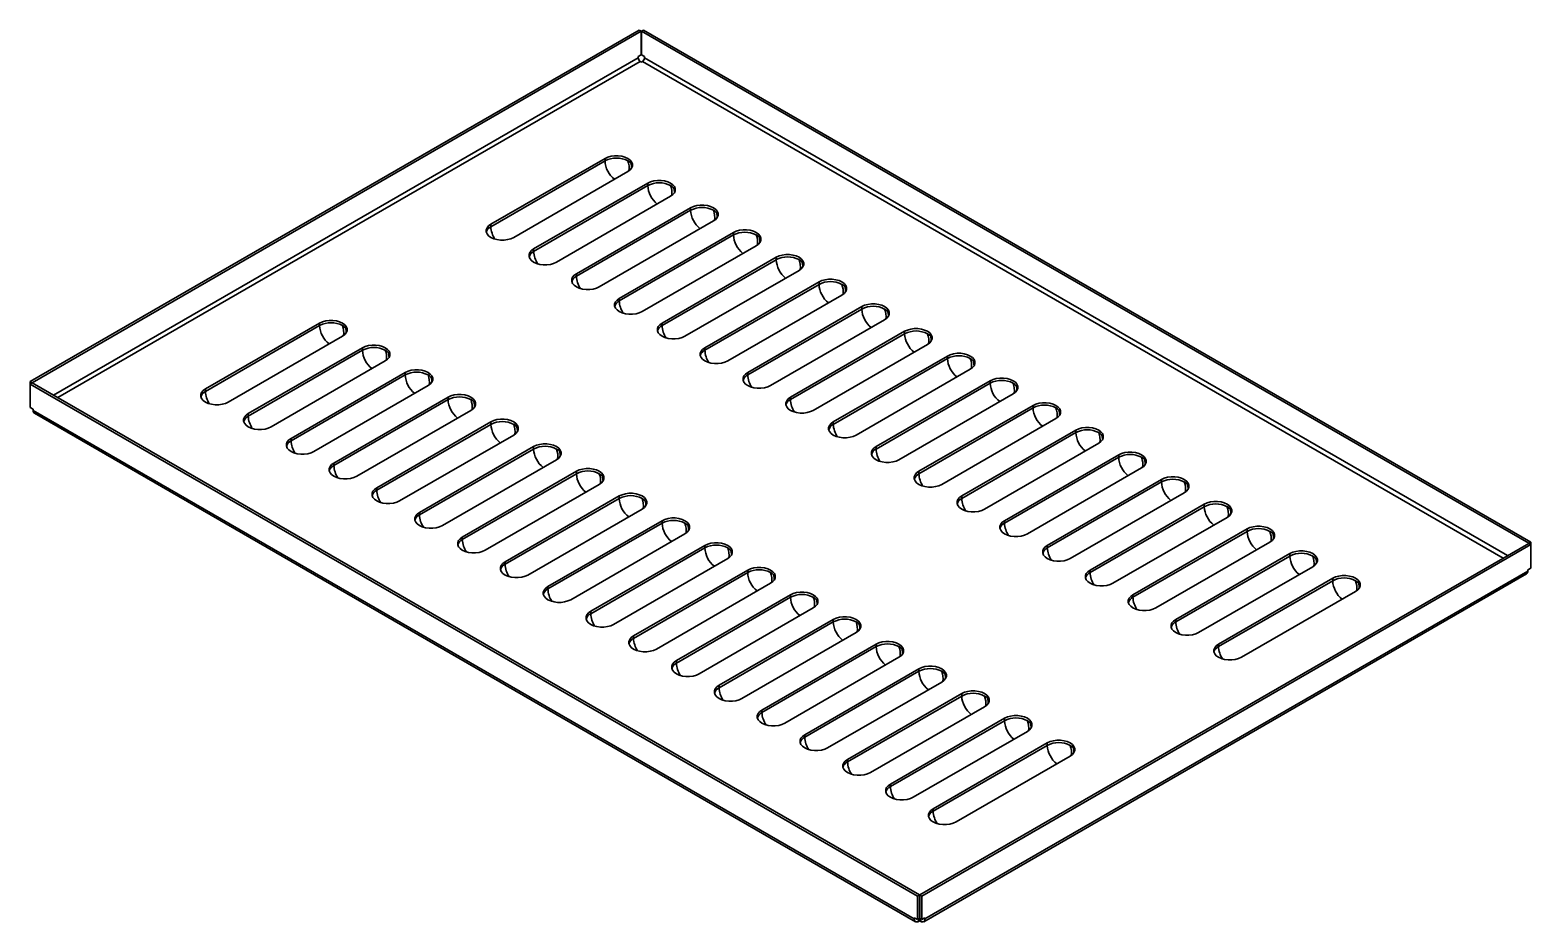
# Model space of a CAD drawing. Header units: millimetres. Extents: x -662 to 595, y -309 to 871.
# Drawn here: x -148 to 595, y 428 to 871 of the extents above; entities that cross this region are included whole.
import ezdxf

# ---------------------------------------------------------------- set-up
doc = ezdxf.new("R2010")
doc.units = ezdxf.units.MM

msp = doc.modelspace()

# ---------------------------------------------------------------- linework, layer by layer
at = {"color": 7, "linetype": 'Continuous', "lineweight": 35}
for p, q in [((153.49, 870.73), (-148.39, 696.46)), ((154.55, 870.12), (153.49, 870.73)), ((154.6, 870.12), (155.66, 870.73)), ((595.43, 616.86), (155.66, 870.73)), ((154.55, 870.12), (-147.33, 695.84)), ((154.55, 858.48), (154.55, 870.12)), ((154.6, 870.12), (154.6, 858.48)), ((594.37, 616.24), (154.6, 870.12)), ((152.99, 856.97), (-136.75, 689.7)), ((154.55, 858.48), (152.99, 857.58)), ((152.99, 856.97), (152.99, 857.58)), ((156.17, 857.58), (154.6, 858.48)), ((156.17, 857.58), (156.17, 856.97)), ((583.79, 610.11), (156.17, 856.97)), ((154.05, 855.13), (-134.63, 688.48)), ((154.58, 854.82), (154.05, 855.13)), ((155.11, 855.13), (154.58, 854.82)), ((581.67, 608.88), (155.11, 855.13)), ((79.98, 774.41), (136.55, 807.06)), ((79.98, 773.18), (136.55, 805.84)), ((136.55, 805.84), (136.55, 807.06)), ((147.86, 800.53), (91.29, 767.87)), ((101.19, 762.16), (157.76, 794.82)), ((101.19, 760.94), (157.76, 793.59)), ((157.76, 794.82), (157.76, 793.59)), ((169.07, 788.29), (112.51, 755.63)), ((122.4, 749.91), (178.97, 782.57)), ((122.4, 748.69), (178.97, 781.35)), ((178.97, 782.57), (178.97, 781.35)), ((79.98, 773.18), (79.98, 774.41)), ((190.29, 776.04), (133.72, 743.38)), ((143.62, 737.67), (200.19, 770.32)), ((143.62, 736.44), (200.19, 769.1)), ((200.19, 770.32), (200.19, 769.1)), ((101.19, 762.16), (101.19, 760.94)), ((211.5, 763.79), (154.93, 731.14)), ((164.83, 725.42), (221.4, 758.08)), ((164.83, 724.2), (221.4, 756.85)), ((232.71, 751.55), (176.15, 718.89)), ((221.4, 758.08), (221.4, 756.85)), ((122.4, 749.91), (122.4, 748.69)), ((186.04, 713.18), (242.61, 745.83)), ((186.04, 711.95), (242.61, 744.61)), ((242.61, 745.83), (242.61, 744.61)), ((143.62, 737.67), (143.62, 736.44)), ((253.93, 739.3), (197.36, 706.64)), ((207.26, 700.93), (263.83, 733.59)), ((207.26, 699.7), (263.83, 732.36)), ((263.83, 733.59), (263.83, 732.36)), ((-61.44, 692.77), (-4.87, 725.42)), ((-61.44, 691.54), (-4.87, 724.2)), ((-4.87, 725.42), (-4.87, 724.2)), ((164.83, 725.42), (164.83, 724.2)), ((275.14, 727.05), (218.57, 694.4)), ((6.44, 718.89), (-50.13, 686.23)), ((228.47, 688.68), (285.04, 721.34)), ((228.47, 687.46), (285.04, 720.11)), ((296.35, 714.81), (239.78, 682.15)), ((285.04, 721.34), (285.04, 720.11)), ((-40.23, 680.52), (16.34, 713.18)), ((-40.23, 679.29), (16.34, 711.95)), ((27.65, 706.64), (-28.92, 673.99)), ((16.34, 713.18), (16.34, 711.95)), ((186.04, 713.18), (186.04, 711.95)), ((249.68, 676.44), (306.25, 709.09)), ((249.68, 675.21), (306.25, 707.87)), ((306.25, 709.09), (306.25, 707.87)), ((-19.02, 668.27), (37.55, 700.93)), ((-19.02, 667.05), (37.55, 699.7)), ((37.55, 700.93), (37.55, 699.7)), ((207.26, 700.93), (207.26, 699.7)), ((317.57, 702.56), (261, 669.91)), ((-148.39, 696.46), (-148.39, 695.2)), ((-147.33, 695.84), (-148.39, 696.46)), ((-147.33, 695.81), (-148.39, 695.2)), ((-148.39, 695.2), (291.38, 441.33)), ((-148.39, 695.2), (-148.39, 683.57)), ((-147.33, 695.84), (-147.33, 695.81)), ((-147.33, 695.81), (292.44, 441.94)), ((-61.44, 692.77), (-61.44, 691.54)), ((48.87, 694.4), (-7.7, 661.74)), ((270.9, 664.19), (327.47, 696.85)), ((270.9, 662.97), (327.47, 695.62)), ((327.47, 696.85), (327.47, 695.62)), ((2.2, 656.03), (58.77, 688.68)), ((2.2, 654.8), (58.77, 687.46)), ((58.77, 688.68), (58.77, 687.46)), ((228.47, 688.68), (228.47, 687.46)), ((338.78, 690.32), (282.21, 657.66)), ((292.11, 651.94), (348.68, 684.6)), ((348.68, 684.6), (348.68, 683.38)), ((-148.39, 683.57), (-146.83, 682.66)), ((-146.83, 682.05), (-146.83, 682.66)), ((-146.83, 682.05), (289.81, 429.98)), ((-146.2, 680.68), (290.43, 428.61)), ((-40.23, 680.52), (-40.23, 679.29)), ((70.08, 682.15), (13.51, 649.5)), ((292.11, 650.72), (348.68, 683.38)), ((359.99, 678.07), (303.42, 645.41)), ((23.41, 643.78), (79.98, 676.44)), ((23.41, 642.56), (79.98, 675.21)), ((91.29, 669.91), (34.72, 637.25)), ((79.98, 676.44), (79.98, 675.21)), ((249.68, 676.44), (249.68, 675.21)), ((313.32, 639.7), (369.89, 672.36)), ((313.32, 638.47), (369.89, 671.13)), ((369.89, 672.36), (369.89, 671.13)), ((-19.02, 668.27), (-19.02, 667.05)), ((44.62, 631.53), (101.19, 664.19)), ((44.62, 630.31), (101.19, 662.97)), ((101.19, 664.19), (101.19, 662.97)), ((270.9, 664.19), (270.9, 662.97)), ((381.21, 665.82), (324.64, 633.17)), ((2.2, 656.03), (2.2, 654.8)), ((112.51, 657.66), (55.94, 625)), ((334.54, 627.45), (391.11, 660.11)), ((334.54, 626.23), (391.11, 658.88)), ((391.11, 660.11), (391.11, 658.88)), ((65.84, 619.29), (122.4, 651.94)), ((65.84, 618.06), (122.4, 650.72)), ((122.4, 651.94), (122.4, 650.72)), ((292.11, 651.94), (292.11, 650.72)), ((402.42, 653.58), (345.85, 620.92)), ((355.75, 615.21), (412.32, 647.86)), ((412.32, 647.86), (412.32, 646.64)), ((23.41, 643.78), (23.41, 642.56)), ((133.72, 645.41), (77.15, 612.76)), ((87.05, 607.04), (143.62, 639.7)), ((143.62, 639.7), (143.62, 638.47)), ((313.32, 639.7), (313.32, 638.47)), ((355.75, 613.98), (412.32, 646.64)), ((423.63, 641.33), (367.06, 608.68)), ((87.05, 605.82), (143.62, 638.47)), ((154.93, 633.17), (98.36, 600.51)), ((376.96, 602.96), (433.53, 635.62)), ((376.96, 601.74), (433.53, 634.39)), ((433.53, 635.62), (433.53, 634.39)), ((44.62, 631.53), (44.62, 630.31)), ((108.26, 594.8), (164.83, 627.45)), ((108.26, 593.57), (164.83, 626.23)), ((164.83, 627.45), (164.83, 626.23)), ((334.54, 627.45), (334.54, 626.23)), ((444.85, 629.09), (388.28, 596.43)), ((65.84, 619.29), (65.84, 618.06)), ((176.15, 620.92), (119.58, 588.27)), ((398.18, 590.71), (454.75, 623.37)), ((398.18, 589.49), (454.75, 622.15)), ((454.75, 623.37), (454.75, 622.15)), ((129.48, 582.55), (186.04, 615.21)), ((129.48, 581.33), (186.04, 613.98)), ((186.04, 615.21), (186.04, 613.98)), ((292.49, 441.94), (594.37, 616.21)), ((293.55, 441.33), (595.43, 615.6)), ((355.75, 615.21), (355.75, 613.98)), ((466.06, 616.84), (409.49, 584.18)), ((419.39, 578.47), (475.96, 611.12)), ((475.96, 611.12), (475.96, 609.9)), ((594.37, 616.24), (595.43, 616.86)), ((594.37, 616.21), (594.37, 616.24)), ((594.37, 616.21), (595.43, 615.6)), ((595.43, 616.86), (595.43, 615.6)), ((595.43, 615.6), (595.43, 603.97)), ((87.05, 607.04), (87.05, 605.82)), ((197.36, 608.68), (140.79, 576.02)), ((150.69, 570.3), (207.26, 602.96)), ((207.26, 602.96), (207.26, 601.74)), ((376.96, 602.96), (376.96, 601.74)), ((419.39, 577.24), (475.96, 609.9)), ((487.27, 604.59), (430.7, 571.94)), ((593.87, 603.06), (595.43, 603.97)), ((593.87, 603.06), (593.87, 602.45)), ((150.69, 569.08), (207.26, 601.74)), ((218.57, 596.43), (162, 563.77)), ((294.49, 428.61), (593.25, 601.08)), ((295.12, 429.98), (593.87, 602.45)), ((440.6, 566.22), (497.17, 598.88)), ((440.6, 565), (497.17, 597.65)), ((497.17, 598.88), (497.17, 597.65)), ((108.26, 594.8), (108.26, 593.57)), ((171.9, 558.06), (228.47, 590.71)), ((171.9, 556.83), (228.47, 589.49)), ((228.47, 590.71), (228.47, 589.49)), ((398.18, 590.71), (398.18, 589.49)), ((508.49, 592.35), (451.92, 559.69)), ((129.48, 582.55), (129.48, 581.33)), ((239.78, 584.18), (183.22, 551.53)), ((193.12, 545.81), (249.68, 578.47)), ((193.12, 544.59), (249.68, 577.24)), ((249.68, 578.47), (249.68, 577.24)), ((419.39, 578.47), (419.39, 577.24)), ((150.69, 570.3), (150.69, 569.08)), ((261, 571.94), (204.43, 539.28)), ((214.33, 533.57), (270.9, 566.22)), ((270.9, 566.22), (270.9, 565)), ((440.6, 566.22), (440.6, 565)), ((171.9, 558.06), (171.9, 556.83)), ((214.33, 532.34), (270.9, 565)), ((282.21, 559.69), (225.64, 527.03)), ((235.54, 521.32), (292.11, 553.98)), ((235.54, 520.09), (292.11, 552.75)), ((292.11, 553.98), (292.11, 552.75)), ((193.12, 545.81), (193.12, 544.59)), ((303.42, 547.44), (246.86, 514.79)), ((256.76, 509.07), (313.32, 541.73)), ((256.76, 507.85), (313.32, 540.5)), ((313.32, 541.73), (313.32, 540.5)), ((214.33, 533.57), (214.33, 532.34)), ((324.64, 535.2), (268.07, 502.54)), ((277.97, 496.83), (334.54, 529.48)), ((277.97, 495.6), (334.54, 528.26)), ((334.54, 529.48), (334.54, 528.26)), ((235.54, 521.32), (235.54, 520.09)), ((345.85, 522.95), (289.28, 490.3)), ((299.18, 484.58), (355.75, 517.24)), ((299.18, 483.36), (355.75, 516.01)), ((355.75, 517.24), (355.75, 516.01)), ((256.76, 509.07), (256.76, 507.85)), ((367.06, 510.71), (310.5, 478.05)), ((277.97, 496.83), (277.97, 495.6)), ((299.18, 484.58), (299.18, 483.36)), ((292.44, 441.94), (291.38, 441.33)), ((291.38, 441.33), (291.38, 429.69)), ((292.44, 441.94), (292.44, 430.3)), ((292.49, 441.94), (293.55, 441.33)), ((292.49, 430.3), (292.49, 441.94)), ((293.55, 441.33), (293.55, 429.69)), ((289.81, 430.6), (291.38, 429.69)), ((289.81, 430.6), (289.81, 429.98)), ((290.34, 430.29), (289.81, 429.98)), ((292.44, 430.3), (291.38, 429.69)), ((291.91, 430), (291.93, 429.98)), ((291.93, 429.98), (292.46, 430.29)), ((291.93, 429.98), (291.93, 428.76)), ((291.93, 428.76), (292.46, 429.07)), ((292.46, 430.29), (292.99, 429.98)), ((292.46, 430.29), (292.46, 429.07)), ((292.46, 429.07), (292.99, 428.76)), ((292.49, 430.3), (293.55, 429.69)), ((292.99, 429.98), (293.02, 430)), ((292.99, 429.98), (292.99, 428.76)), ((293.55, 429.69), (295.12, 430.6)), ((294.59, 430.29), (295.12, 429.98)), ((295.12, 429.98), (295.12, 430.6))]:
    msp.add_line(p, q, dxfattribs=at)
at = {"color": 7, "linetype": 'Continuous', "lineweight": 35, "flags": 128}
for points in [[(136.55, 807.06), (137.95, 807.71), (139.56, 808.16), (141.31, 808.39), (143.1, 808.39), (144.85, 808.16), (146.46, 807.71), (147.86, 807.06), (148.98, 806.25), (149.76, 805.32), (150.15, 804.31), (150.15, 803.28), (149.76, 802.27), (148.98, 801.34), (147.86, 800.53)], [(149.71, 802.21), (149.7, 802.84), (149.49, 804.48)], [(157.76, 794.82), (159.16, 795.46), (160.77, 795.91), (162.52, 796.14), (164.31, 796.14), (166.06, 795.91), (167.67, 795.46), (169.07, 794.82), (170.19, 794.01), (170.97, 793.08), (171.37, 792.07), (171.37, 791.03), (170.97, 790.03), (170.19, 789.09), (169.07, 788.29)], [(170.93, 789.96), (170.91, 790.6), (170.7, 792.23)], [(178.97, 782.57), (180.37, 783.21), (181.99, 783.66), (183.73, 783.89), (185.53, 783.89), (187.27, 783.66), (188.89, 783.21), (190.29, 782.57), (191.4, 781.76), (192.18, 780.83), (192.58, 779.82), (192.58, 778.79), (192.18, 777.78), (191.4, 776.85), (190.29, 776.04)], [(91.29, 767.87), (89.89, 767.23), (88.28, 766.78), (86.53, 766.55), (84.74, 766.55), (82.99, 766.78), (81.38, 767.23), (79.98, 767.87), (78.86, 768.68), (78.08, 769.62), (77.69, 770.62), (77.69, 771.66), (78.08, 772.67), (78.86, 773.6), (79.98, 774.41)], [(192.14, 777.71), (192.12, 778.35), (191.92, 779.99)], [(200.19, 770.32), (201.59, 770.97), (203.2, 771.42), (204.95, 771.65), (206.74, 771.65), (208.49, 771.42), (210.1, 770.97), (211.5, 770.32), (212.62, 769.52), (213.39, 768.58), (213.79, 767.58), (213.79, 766.54), (213.39, 765.53), (212.62, 764.6), (211.5, 763.79)], [(213.35, 765.47), (213.34, 766.1), (213.13, 767.74)], [(112.51, 755.63), (111.1, 754.98), (109.49, 754.54), (107.74, 754.31), (105.95, 754.31), (104.21, 754.54), (102.59, 754.98), (101.19, 755.63), (100.07, 756.44), (99.3, 757.37), (98.9, 758.38), (98.9, 759.41), (99.3, 760.42), (100.07, 761.35), (101.19, 762.16)], [(221.4, 758.08), (222.8, 758.72), (224.41, 759.17), (226.16, 759.4), (227.95, 759.4), (229.7, 759.17), (231.31, 758.72), (232.71, 758.08), (233.83, 757.27), (234.61, 756.34), (235.01, 755.33), (235.01, 754.3), (234.61, 753.29), (233.83, 752.36), (232.71, 751.55)], [(234.57, 753.22), (234.55, 753.86), (234.34, 755.49)], [(133.72, 743.38), (132.32, 742.74), (130.7, 742.29), (128.96, 742.06), (127.17, 742.06), (125.42, 742.29), (123.81, 742.74), (122.4, 743.38), (121.29, 744.19), (120.51, 745.12), (120.11, 746.13), (120.11, 747.17), (120.51, 748.17), (121.29, 749.11), (122.4, 749.91)], [(242.61, 745.83), (244.01, 746.48), (245.63, 746.93), (247.37, 747.16), (249.17, 747.16), (250.91, 746.93), (252.53, 746.48), (253.93, 745.83), (255.04, 745.02), (255.82, 744.09), (256.22, 743.08), (256.22, 742.05), (255.82, 741.04), (255.04, 740.11), (253.93, 739.3)], [(154.93, 731.14), (153.53, 730.49), (151.92, 730.04), (150.17, 729.81), (148.38, 729.81), (146.63, 730.04), (145.02, 730.49), (143.62, 731.14), (142.5, 731.95), (141.72, 732.88), (141.33, 733.89), (141.33, 734.92), (141.72, 735.93), (142.5, 736.86), (143.62, 737.67)], [(255.78, 740.98), (255.76, 741.61), (255.56, 743.25)], [(263.83, 733.59), (265.23, 734.23), (266.84, 734.68), (268.59, 734.91), (270.38, 734.91), (272.13, 734.68), (273.74, 734.23), (275.14, 733.59), (276.26, 732.78), (277.03, 731.85), (277.43, 730.84), (277.43, 729.8), (277.03, 728.79), (276.26, 727.86), (275.14, 727.05)], [(276.99, 728.73), (276.97, 729.37), (276.77, 731)], [(-4.87, 725.42), (-3.47, 726.07), (-1.86, 726.52), (-0.11, 726.75), (1.68, 726.75), (3.42, 726.52), (5.04, 726.07), (6.44, 725.42), (7.56, 724.61), (8.33, 723.68), (8.73, 722.67), (8.73, 721.64), (8.33, 720.63), (7.56, 719.7), (6.44, 718.89)], [(8.29, 720.57), (8.27, 721.2), (8.07, 722.84)], [(176.15, 718.89), (174.74, 718.25), (173.13, 717.8), (171.38, 717.57), (169.59, 717.57), (167.85, 717.8), (166.23, 718.25), (164.83, 718.89), (163.71, 719.7), (162.94, 720.63), (162.54, 721.64), (162.54, 722.67), (162.94, 723.68), (163.71, 724.61), (164.83, 725.42)], [(285.04, 721.34), (286.44, 721.98), (288.05, 722.43), (289.8, 722.66), (291.59, 722.66), (293.34, 722.43), (294.95, 721.98), (296.35, 721.34), (297.47, 720.53), (298.25, 719.6), (298.65, 718.59), (298.65, 717.56), (298.25, 716.55), (297.47, 715.62), (296.35, 714.81)], [(16.34, 713.18), (17.74, 713.82), (19.35, 714.27), (21.1, 714.5), (22.89, 714.5), (24.64, 714.27), (26.25, 713.82), (27.65, 713.18), (28.77, 712.37), (29.55, 711.44), (29.95, 710.43), (29.95, 709.39), (29.55, 708.38), (28.77, 707.45), (27.65, 706.64)], [(298.21, 716.48), (298.19, 717.12), (297.98, 718.76)], [(29.51, 708.32), (29.49, 708.95), (29.28, 710.59)], [(197.36, 706.64), (195.96, 706), (194.34, 705.55), (192.6, 705.32), (190.81, 705.32), (189.06, 705.55), (187.45, 706), (186.04, 706.64), (184.93, 707.45), (184.15, 708.38), (183.75, 709.39), (183.75, 710.43), (184.15, 711.44), (184.93, 712.37), (186.04, 713.18)], [(306.25, 709.09), (307.65, 709.74), (309.27, 710.19), (311.01, 710.42), (312.81, 710.42), (314.55, 710.19), (316.17, 709.74), (317.57, 709.09), (318.68, 708.28), (319.46, 707.35), (319.86, 706.34), (319.86, 705.31), (319.46, 704.3), (318.68, 703.37), (317.57, 702.56)], [(37.55, 700.93), (38.95, 701.57), (40.57, 702.02), (42.31, 702.25), (44.1, 702.25), (45.85, 702.02), (47.47, 701.57), (48.87, 700.93), (49.98, 700.12), (50.76, 699.19), (51.16, 698.18), (51.16, 697.15), (50.76, 696.14), (49.98, 695.21), (48.87, 694.4)], [(218.57, 694.4), (217.17, 693.75), (215.56, 693.3), (213.81, 693.07), (212.02, 693.07), (210.27, 693.3), (208.66, 693.75), (207.26, 694.4), (206.14, 695.21), (205.36, 696.14), (204.96, 697.15), (204.96, 698.18), (205.36, 699.19), (206.14, 700.12), (207.26, 700.93)], [(319.42, 704.24), (319.4, 704.87), (319.2, 706.51)], [(-50.13, 686.23), (-51.53, 685.59), (-53.14, 685.14), (-54.89, 684.91), (-56.68, 684.91), (-58.43, 685.14), (-60.04, 685.59), (-61.44, 686.23), (-62.56, 687.04), (-63.34, 687.97), (-63.74, 688.98), (-63.74, 690.02), (-63.34, 691.03), (-62.56, 691.96), (-61.44, 692.77)], [(50.72, 696.07), (50.7, 696.71), (50.5, 698.35)], [(327.47, 696.85), (328.87, 697.49), (330.48, 697.94), (332.23, 698.17), (334.02, 698.17), (335.77, 697.94), (337.38, 697.49), (338.78, 696.85), (339.9, 696.04), (340.67, 695.11), (341.07, 694.1), (341.07, 693.06), (340.67, 692.06), (339.9, 691.12), (338.78, 690.32)], [(340.63, 691.99), (340.61, 692.63), (340.41, 694.26)], [(58.77, 688.68), (60.17, 689.33), (61.78, 689.78), (63.53, 690.01), (65.32, 690.01), (67.06, 689.78), (68.68, 689.33), (70.08, 688.68), (71.2, 687.87), (71.97, 686.94), (72.37, 685.93), (72.37, 684.9), (71.97, 683.89), (71.2, 682.96), (70.08, 682.15)], [(71.93, 683.83), (71.91, 684.46), (71.71, 686.1)], [(239.78, 682.15), (238.38, 681.51), (236.77, 681.06), (235.02, 680.83), (233.23, 680.83), (231.49, 681.06), (229.87, 681.51), (228.47, 682.15), (227.35, 682.96), (226.58, 683.89), (226.18, 684.9), (226.18, 685.93), (226.58, 686.94), (227.35, 687.87), (228.47, 688.68)], [(348.68, 684.6), (350.08, 685.25), (351.69, 685.69), (353.44, 685.92), (355.23, 685.92), (356.98, 685.69), (358.59, 685.25), (359.99, 684.6), (361.11, 683.79), (361.89, 682.86), (362.29, 681.85), (362.29, 680.82), (361.89, 679.81), (361.11, 678.88), (359.99, 678.07)], [(-28.92, 673.99), (-30.32, 673.34), (-31.93, 672.89), (-33.68, 672.66), (-35.47, 672.66), (-37.21, 672.89), (-38.83, 673.34), (-40.23, 673.99), (-41.35, 674.8), (-42.12, 675.73), (-42.52, 676.74), (-42.52, 677.77), (-42.12, 678.78), (-41.35, 679.71), (-40.23, 680.52)], [(79.98, 676.44), (81.38, 677.08), (82.99, 677.53), (84.74, 677.76), (86.53, 677.76), (88.28, 677.53), (89.89, 677.08), (91.29, 676.44), (92.41, 675.63), (93.19, 674.7), (93.59, 673.69), (93.59, 672.65), (93.19, 671.65), (92.41, 670.71), (91.29, 669.91)], [(361.85, 679.74), (361.83, 680.38), (361.62, 682.02)], [(93.15, 671.58), (93.13, 672.22), (92.92, 673.85)], [(261, 669.91), (259.6, 669.26), (257.98, 668.81), (256.24, 668.58), (254.45, 668.58), (252.7, 668.81), (251.08, 669.26), (249.68, 669.91), (248.57, 670.71), (247.79, 671.65), (247.39, 672.65), (247.39, 673.69), (247.79, 674.7), (248.57, 675.63), (249.68, 676.44)], [(369.89, 672.36), (371.29, 673), (372.91, 673.45), (374.65, 673.68), (376.44, 673.68), (378.19, 673.45), (379.81, 673), (381.21, 672.36), (382.32, 671.55), (383.1, 670.61), (383.5, 669.61), (383.5, 668.57), (383.1, 667.56), (382.32, 666.63), (381.21, 665.82)], [(383.06, 667.5), (383.04, 668.13), (382.84, 669.77)], [(-7.7, 661.74), (-9.1, 661.1), (-10.72, 660.65), (-12.46, 660.42), (-14.26, 660.42), (-16, 660.65), (-17.62, 661.1), (-19.02, 661.74), (-20.13, 662.55), (-20.91, 663.48), (-21.31, 664.49), (-21.31, 665.52), (-20.91, 666.53), (-20.13, 667.46), (-19.02, 668.27)], [(101.19, 664.19), (102.59, 664.84), (104.21, 665.28), (105.95, 665.51), (107.74, 665.51), (109.49, 665.28), (111.1, 664.84), (112.51, 664.19), (113.62, 663.38), (114.4, 662.45), (114.8, 661.44), (114.8, 660.41), (114.4, 659.4), (113.62, 658.47), (112.51, 657.66)], [(282.21, 657.66), (280.81, 657.01), (279.2, 656.57), (277.45, 656.34), (275.66, 656.34), (273.91, 656.57), (272.3, 657.01), (270.9, 657.66), (269.78, 658.47), (269, 659.4), (268.6, 660.41), (268.6, 661.44), (269, 662.45), (269.78, 663.38), (270.9, 664.19)], [(13.51, 649.5), (12.11, 648.85), (10.5, 648.4), (8.75, 648.17), (6.96, 648.17), (5.21, 648.4), (3.6, 648.85), (2.2, 649.5), (1.08, 650.3), (0.3, 651.24), (-0.1, 652.24), (-0.1, 653.28), (0.3, 654.29), (1.08, 655.22), (2.2, 656.03)], [(114.36, 659.33), (114.34, 659.97), (114.13, 661.61)], [(391.11, 660.11), (392.51, 660.75), (394.12, 661.2), (395.87, 661.43), (397.66, 661.43), (399.4, 661.2), (401.02, 660.75), (402.42, 660.11), (403.54, 659.3), (404.31, 658.37), (404.71, 657.36), (404.71, 656.33), (404.31, 655.32), (403.54, 654.39), (402.42, 653.58)], [(404.27, 655.25), (404.25, 655.89), (404.05, 657.53)], [(122.4, 651.94), (123.81, 652.59), (125.42, 653.04), (127.17, 653.27), (128.96, 653.27), (130.7, 653.04), (132.32, 652.59), (133.72, 651.94), (134.84, 651.14), (135.61, 650.2), (136.01, 649.2), (136.01, 648.16), (135.61, 647.15), (134.84, 646.22), (133.72, 645.41)], [(135.57, 647.09), (135.55, 647.72), (135.35, 649.36)], [(303.42, 645.41), (302.02, 644.77), (300.41, 644.32), (298.66, 644.09), (296.87, 644.09), (295.13, 644.32), (293.51, 644.77), (292.11, 645.41), (290.99, 646.22), (290.22, 647.15), (289.82, 648.16), (289.82, 649.2), (290.22, 650.2), (290.99, 651.14), (292.11, 651.94)], [(412.32, 647.86), (413.72, 648.51), (415.33, 648.96), (417.08, 649.19), (418.87, 649.19), (420.62, 648.96), (422.23, 648.51), (423.63, 647.86), (424.75, 647.05), (425.53, 646.12), (425.93, 645.11), (425.93, 644.08), (425.53, 643.07), (424.75, 642.14), (423.63, 641.33)], [(34.72, 637.25), (33.32, 636.6), (31.71, 636.16), (29.96, 635.93), (28.17, 635.93), (26.42, 636.16), (24.81, 636.6), (23.41, 637.25), (22.29, 638.06), (21.52, 638.99), (21.12, 640), (21.12, 641.03), (21.52, 642.04), (22.29, 642.97), (23.41, 643.78)], [(143.62, 639.7), (145.02, 640.34), (146.63, 640.79), (148.38, 641.02), (150.17, 641.02), (151.92, 640.79), (153.53, 640.34), (154.93, 639.7), (156.05, 638.89), (156.83, 637.96), (157.22, 636.95), (157.22, 635.92), (156.83, 634.91), (156.05, 633.98), (154.93, 633.17)], [(324.64, 633.17), (323.24, 632.52), (321.62, 632.07), (319.88, 631.84), (318.08, 631.84), (316.34, 632.07), (314.72, 632.52), (313.32, 633.17), (312.21, 633.98), (311.43, 634.91), (311.03, 635.92), (311.03, 636.95), (311.43, 637.96), (312.21, 638.89), (313.32, 639.7)], [(425.49, 643.01), (425.47, 643.64), (425.26, 645.28)], [(156.79, 634.84), (156.77, 635.48), (156.56, 637.12)], [(433.53, 635.62), (434.93, 636.26), (436.55, 636.71), (438.29, 636.94), (440.08, 636.94), (441.83, 636.71), (443.45, 636.26), (444.85, 635.62), (445.96, 634.81), (446.74, 633.88), (447.14, 632.87), (447.14, 631.83), (446.74, 630.83), (445.96, 629.89), (444.85, 629.09)], [(446.7, 630.76), (446.68, 631.4), (446.48, 633.03)], [(55.94, 625), (54.54, 624.36), (52.92, 623.91), (51.18, 623.68), (49.38, 623.68), (47.64, 623.91), (46.02, 624.36), (44.62, 625), (43.51, 625.81), (42.73, 626.74), (42.33, 627.75), (42.33, 628.79), (42.73, 629.79), (43.51, 630.73), (44.62, 631.53)], [(164.83, 627.45), (166.23, 628.1), (167.85, 628.55), (169.59, 628.78), (171.38, 628.78), (173.13, 628.55), (174.74, 628.1), (176.15, 627.45), (177.26, 626.64), (178.04, 625.71), (178.44, 624.7), (178.44, 623.67), (178.04, 622.66), (177.26, 621.73), (176.15, 620.92)], [(178, 622.6), (177.98, 623.23), (177.77, 624.87)], [(345.85, 620.92), (344.45, 620.28), (342.84, 619.83), (341.09, 619.6), (339.3, 619.6), (337.55, 619.83), (335.94, 620.28), (334.54, 620.92), (333.42, 621.73), (332.64, 622.66), (332.24, 623.67), (332.24, 624.7), (332.64, 625.71), (333.42, 626.64), (334.54, 627.45)], [(77.15, 612.76), (75.75, 612.11), (74.14, 611.66), (72.39, 611.43), (70.6, 611.43), (68.85, 611.66), (67.24, 612.11), (65.84, 612.76), (64.72, 613.57), (63.94, 614.5), (63.54, 615.51), (63.54, 616.54), (63.94, 617.55), (64.72, 618.48), (65.84, 619.29)], [(454.75, 623.37), (456.15, 624.02), (457.76, 624.46), (459.51, 624.69), (461.3, 624.69), (463.04, 624.46), (464.66, 624.02), (466.06, 623.37), (467.18, 622.56), (467.95, 621.63), (468.35, 620.62), (468.35, 619.59), (467.95, 618.58), (467.18, 617.65), (466.06, 616.84)], [(467.91, 618.51), (467.89, 619.15), (467.69, 620.79)], [(186.04, 615.21), (187.45, 615.85), (189.06, 616.3), (190.81, 616.53), (192.6, 616.53), (194.34, 616.3), (195.96, 615.85), (197.36, 615.21), (198.48, 614.4), (199.25, 613.47), (199.65, 612.46), (199.65, 611.42), (199.25, 610.42), (198.48, 609.48), (197.36, 608.68)], [(199.21, 610.35), (199.19, 610.99), (198.99, 612.62)], [(367.06, 608.68), (365.66, 608.03), (364.05, 607.58), (362.3, 607.35), (360.51, 607.35), (358.76, 607.58), (357.15, 608.03), (355.75, 608.68), (354.63, 609.48), (353.86, 610.42), (353.46, 611.42), (353.46, 612.46), (353.86, 613.47), (354.63, 614.4), (355.75, 615.21)], [(475.96, 611.12), (477.36, 611.77), (478.97, 612.22), (480.72, 612.45), (482.51, 612.45), (484.26, 612.22), (485.87, 611.77), (487.27, 611.12), (488.39, 610.32), (489.17, 609.38), (489.56, 608.38), (489.56, 607.34), (489.17, 606.33), (488.39, 605.4), (487.27, 604.59)], [(98.36, 600.51), (96.96, 599.87), (95.35, 599.42), (93.6, 599.19), (91.81, 599.19), (90.06, 599.42), (88.45, 599.87), (87.05, 600.51), (85.93, 601.32), (85.16, 602.25), (84.76, 603.26), (84.76, 604.29), (85.16, 605.3), (85.93, 606.23), (87.05, 607.04)], [(207.26, 602.96), (208.66, 603.61), (210.27, 604.05), (212.02, 604.28), (213.81, 604.28), (215.56, 604.05), (217.17, 603.61), (218.57, 602.96), (219.69, 602.15), (220.47, 601.22), (220.86, 600.21), (220.86, 599.18), (220.47, 598.17), (219.69, 597.24), (218.57, 596.43)], [(388.28, 596.43), (386.88, 595.78), (385.26, 595.34), (383.52, 595.11), (381.72, 595.11), (379.98, 595.34), (378.36, 595.78), (376.96, 596.43), (375.85, 597.24), (375.07, 598.17), (374.67, 599.18), (374.67, 600.21), (375.07, 601.22), (375.85, 602.15), (376.96, 602.96)], [(489.13, 606.27), (489.11, 606.9), (488.9, 608.54)], [(220.42, 598.1), (220.41, 598.74), (220.2, 600.38)], [(497.17, 598.88), (498.57, 599.52), (500.19, 599.97), (501.93, 600.2), (503.72, 600.2), (505.47, 599.97), (507.08, 599.52), (508.49, 598.88), (509.6, 598.07), (510.38, 597.14), (510.78, 596.13), (510.78, 595.1), (510.38, 594.09), (509.6, 593.16), (508.49, 592.35)], [(510.34, 594.02), (510.32, 594.66), (510.11, 596.29)], [(119.58, 588.27), (118.18, 587.62), (116.56, 587.17), (114.82, 586.94), (113.02, 586.94), (111.28, 587.17), (109.66, 587.62), (108.26, 588.27), (107.15, 589.07), (106.37, 590.01), (105.97, 591.01), (105.97, 592.05), (106.37, 593.06), (107.15, 593.99), (108.26, 594.8)], [(228.47, 590.71), (229.87, 591.36), (231.49, 591.81), (233.23, 592.04), (235.02, 592.04), (236.77, 591.81), (238.38, 591.36), (239.78, 590.71), (240.9, 589.91), (241.68, 588.97), (242.08, 587.97), (242.08, 586.93), (241.68, 585.92), (240.9, 584.99), (239.78, 584.18)], [(241.64, 585.86), (241.62, 586.49), (241.41, 588.13)], [(409.49, 584.18), (408.09, 583.54), (406.48, 583.09), (404.73, 582.86), (402.94, 582.86), (401.19, 583.09), (399.58, 583.54), (398.18, 584.18), (397.06, 584.99), (396.28, 585.92), (395.88, 586.93), (395.88, 587.97), (396.28, 588.97), (397.06, 589.91), (398.18, 590.71)], [(140.79, 576.02), (139.39, 575.37), (137.78, 574.93), (136.03, 574.7), (134.24, 574.7), (132.49, 574.93), (130.88, 575.37), (129.48, 576.02), (128.36, 576.83), (127.58, 577.76), (127.18, 578.77), (127.18, 579.8), (127.58, 580.81), (128.36, 581.74), (129.48, 582.55)], [(249.68, 578.47), (251.08, 579.11), (252.7, 579.56), (254.45, 579.79), (256.24, 579.79), (257.98, 579.56), (259.6, 579.11), (261, 578.47), (262.11, 577.66), (262.89, 576.73), (263.29, 575.72), (263.29, 574.69), (262.89, 573.68), (262.11, 572.75), (261, 571.94)], [(262.85, 573.61), (262.83, 574.25), (262.63, 575.88)], [(430.7, 571.94), (429.3, 571.29), (427.69, 570.84), (425.94, 570.61), (424.15, 570.61), (422.4, 570.84), (420.79, 571.29), (419.39, 571.94), (418.27, 572.75), (417.5, 573.68), (417.1, 574.69), (417.1, 575.72), (417.5, 576.73), (418.27, 577.66), (419.39, 578.47)], [(162, 563.77), (160.6, 563.13), (158.99, 562.68), (157.24, 562.45), (155.45, 562.45), (153.7, 562.68), (152.09, 563.13), (150.69, 563.77), (149.57, 564.58), (148.8, 565.51), (148.4, 566.52), (148.4, 567.56), (148.8, 568.56), (149.57, 569.5), (150.69, 570.3)], [(270.9, 566.22), (272.3, 566.87), (273.91, 567.32), (275.66, 567.55), (277.45, 567.55), (279.2, 567.32), (280.81, 566.87), (282.21, 566.22), (283.33, 565.41), (284.11, 564.48), (284.5, 563.47), (284.5, 562.44), (284.11, 561.43), (283.33, 560.5), (282.21, 559.69)], [(451.92, 559.69), (450.52, 559.05), (448.9, 558.6), (447.16, 558.37), (445.36, 558.37), (443.62, 558.6), (442, 559.05), (440.6, 559.69), (439.49, 560.5), (438.71, 561.43), (438.31, 562.44), (438.31, 563.47), (438.71, 564.48), (439.49, 565.41), (440.6, 566.22)], [(183.22, 551.53), (181.82, 550.88), (180.2, 550.43), (178.45, 550.2), (176.66, 550.2), (174.92, 550.43), (173.3, 550.88), (171.9, 551.53), (170.79, 552.34), (170.01, 553.27), (169.61, 554.28), (169.61, 555.31), (170.01, 556.32), (170.79, 557.25), (171.9, 558.06)], [(284.06, 561.37), (284.05, 562), (283.84, 563.64)], [(292.11, 553.98), (293.51, 554.62), (295.13, 555.07), (296.87, 555.3), (298.66, 555.3), (300.41, 555.07), (302.02, 554.62), (303.42, 553.98), (304.54, 553.17), (305.32, 552.24), (305.72, 551.23), (305.72, 550.19), (305.32, 549.18), (304.54, 548.25), (303.42, 547.44)], [(305.28, 549.12), (305.26, 549.76), (305.05, 551.39)], [(204.43, 539.28), (203.03, 538.64), (201.41, 538.19), (199.67, 537.96), (197.88, 537.96), (196.13, 538.19), (194.52, 538.64), (193.12, 539.28), (192, 540.09), (191.22, 541.02), (190.82, 542.03), (190.82, 543.06), (191.22, 544.07), (192, 545), (193.12, 545.81)], [(313.32, 541.73), (314.72, 542.37), (316.34, 542.82), (318.08, 543.05), (319.88, 543.05), (321.62, 542.82), (323.24, 542.37), (324.64, 541.73), (325.75, 540.92), (326.53, 539.99), (326.93, 538.98), (326.93, 537.95), (326.53, 536.94), (325.75, 536.01), (324.64, 535.2)], [(326.49, 536.87), (326.47, 537.51), (326.27, 539.15)], [(225.64, 527.03), (224.24, 526.39), (222.63, 525.94), (220.88, 525.71), (219.09, 525.71), (217.34, 525.94), (215.73, 526.39), (214.33, 527.03), (213.21, 527.84), (212.43, 528.77), (212.04, 529.78), (212.04, 530.82), (212.43, 531.83), (213.21, 532.76), (214.33, 533.57)], [(334.54, 529.48), (335.94, 530.13), (337.55, 530.58), (339.3, 530.81), (341.09, 530.81), (342.84, 530.58), (344.45, 530.13), (345.85, 529.48), (346.97, 528.68), (347.74, 527.74), (348.14, 526.74), (348.14, 525.7), (347.74, 524.69), (346.97, 523.76), (345.85, 522.95)], [(246.86, 514.79), (245.46, 514.14), (243.84, 513.69), (242.09, 513.46), (240.3, 513.46), (238.56, 513.69), (236.94, 514.14), (235.54, 514.79), (234.43, 515.6), (233.65, 516.53), (233.25, 517.54), (233.25, 518.57), (233.65, 519.58), (234.43, 520.51), (235.54, 521.32)], [(347.7, 524.63), (347.69, 525.26), (347.48, 526.9)], [(355.75, 517.24), (357.15, 517.88), (358.76, 518.33), (360.51, 518.56), (362.3, 518.56), (364.05, 518.33), (365.66, 517.88), (367.06, 517.24), (368.18, 516.43), (368.96, 515.5), (369.36, 514.49), (369.36, 513.45), (368.96, 512.45), (368.18, 511.51), (367.06, 510.71)], [(368.92, 512.38), (368.9, 513.02), (368.69, 514.65)], [(268.07, 502.54), (266.67, 501.9), (265.05, 501.45), (263.31, 501.22), (261.52, 501.22), (259.77, 501.45), (258.16, 501.9), (256.76, 502.54), (255.64, 503.35), (254.86, 504.28), (254.46, 505.29), (254.46, 506.32), (254.86, 507.33), (255.64, 508.26), (256.76, 509.07)], [(289.28, 490.3), (287.88, 489.65), (286.27, 489.2), (284.52, 488.97), (282.73, 488.97), (280.98, 489.2), (279.37, 489.65), (277.97, 490.3), (276.85, 491.1), (276.07, 492.04), (275.68, 493.04), (275.68, 494.08), (276.07, 495.09), (276.85, 496.02), (277.97, 496.83)], [(310.5, 478.05), (309.09, 477.41), (307.48, 476.96), (305.73, 476.73), (303.94, 476.73), (302.2, 476.96), (300.58, 477.41), (299.18, 478.05), (298.06, 478.86), (297.29, 479.79), (296.89, 480.8), (296.89, 481.83), (297.29, 482.84), (298.06, 483.77), (299.18, 484.58)], [(291.93, 429.98), (291.73, 429.89), (291.7, 429.88)], [(293.22, 429.88), (293.2, 429.89), (292.99, 429.98)]]:
    msp.add_lwpolyline(points, dxfattribs=at)
at = {"color": 7, "linetype": 'Continuous', "lineweight": 35}
for centre, radius, start, end in [((155.29, 857.07), 2.31, 182.60548, 237.39452), ((153.87, 857.07), 2.31, 302.60548, 357.39452), ((142.2, 794.92), 12.3, 62.60967, 117.39033), ((148.92, 806.41), 12.38, 182.64188, 231.60756), ((138.51, 802.24), 10.02, 352.34084, 21.03914), ((146.02, 801.96), 4.29, 16.54178, 64.61857), ((163.42, 782.67), 12.3, 62.60967, 117.39033), ((170.13, 794.16), 12.38, 182.64188, 231.60756), ((159.72, 789.99), 10.02, 352.34084, 21.03914), ((167.24, 789.72), 4.29, 16.54178, 64.61857), ((184.63, 770.43), 12.3, 62.60967, 117.39033), ((191.35, 781.92), 12.38, 182.64188, 231.60756), ((180.93, 777.75), 10.02, 352.34084, 21.03914), ((188.45, 777.47), 4.29, 16.54178, 64.61857), ((81.82, 769.31), 4.29, 115.38143, 163.45822), ((91.87, 773.66), 11.9, 182.30609, 213.85214), ((205.84, 758.18), 12.3, 62.60967, 117.39033), ((212.56, 769.67), 12.38, 182.64188, 231.60756), ((202.15, 765.5), 10.02, 352.34084, 21.03914), ((209.66, 765.23), 4.29, 16.54178, 64.61857), ((103.03, 757.06), 4.29, 115.38143, 163.45822), ((113.08, 761.41), 11.9, 182.30609, 213.85214), ((227.06, 745.94), 12.3, 62.60967, 117.39033), ((233.77, 757.42), 12.38, 182.64188, 231.60756), ((223.36, 753.25), 10.02, 352.34084, 21.03914), ((230.88, 752.98), 4.29, 16.54178, 64.61857), ((124.24, 744.81), 4.29, 115.38143, 163.45822), ((134.3, 749.17), 11.9, 182.30609, 213.85214), ((248.27, 733.69), 12.3, 62.60967, 117.39033), ((254.98, 745.18), 12.38, 182.64188, 231.60756), ((244.57, 741.01), 10.02, 352.34084, 21.03914), ((252.09, 740.73), 4.29, 16.54178, 64.61857), ((145.46, 732.57), 4.29, 115.38143, 163.45822), ((155.51, 736.92), 11.9, 182.30609, 213.85214), ((269.48, 721.44), 12.3, 62.60967, 117.39033), ((276.2, 732.93), 12.38, 182.64188, 231.60756), ((265.79, 728.76), 10.02, 352.34084, 21.03914), ((273.3, 728.49), 4.29, 16.54178, 64.61857), ((0.78, 713.28), 12.3, 62.60967, 117.39033), ((7.5, 724.77), 12.38, 182.64188, 231.60756), ((-2.92, 720.6), 10.02, 352.34084, 21.03914), ((4.6, 720.32), 4.29, 16.54178, 64.61857), ((166.67, 720.32), 4.29, 115.38143, 163.45822), ((176.72, 724.68), 11.9, 182.30609, 213.85214), ((290.7, 709.2), 12.3, 62.60967, 117.39033), ((297.41, 720.69), 12.38, 182.64188, 231.60756), ((287, 716.52), 10.02, 352.34084, 21.03914), ((294.52, 716.24), 4.29, 16.54178, 64.61857), ((22, 701.03), 12.3, 62.60967, 117.39033), ((28.71, 712.52), 12.38, 182.64188, 231.60756), ((18.3, 708.35), 10.02, 352.34084, 21.03914), ((25.81, 708.08), 4.29, 16.54178, 64.61857), ((187.88, 708.08), 4.29, 115.38143, 163.45822), ((197.94, 712.43), 11.9, 182.30609, 213.85214), ((311.91, 696.95), 12.3, 62.60967, 117.39033), ((318.62, 708.44), 12.38, 182.64188, 231.60756), ((308.21, 704.27), 10.02, 352.34084, 21.03914), ((315.73, 703.99), 4.29, 16.54178, 64.61857), ((43.21, 688.79), 12.3, 62.60967, 117.39033), ((49.92, 700.28), 12.38, 182.64188, 231.60756), ((39.51, 696.11), 10.02, 352.34084, 21.03914), ((47.03, 695.83), 4.29, 16.54178, 64.61857), ((209.1, 695.83), 4.29, 115.38143, 163.45822), ((219.15, 700.18), 11.9, 182.30609, 213.85214), ((333.12, 684.7), 12.3, 62.60967, 117.39033), ((339.84, 696.19), 12.38, 182.64188, 231.60756), ((329.43, 692.02), 10.02, 352.34084, 21.03914), ((336.94, 691.75), 4.29, 16.54178, 64.61857), ((-59.6, 687.67), 4.29, 115.38143, 163.45822), ((-49.55, 692.02), 11.9, 182.30609, 213.85214), ((64.42, 676.54), 12.3, 62.60967, 117.39033), ((71.14, 688.03), 12.38, 182.64188, 231.60756), ((60.72, 683.86), 10.02, 352.34084, 21.03914), ((68.24, 683.58), 4.29, 16.54178, 64.61857), ((230.31, 683.58), 4.29, 115.38143, 163.45822), ((240.36, 687.94), 11.9, 182.30609, 213.85214), ((354.34, 672.46), 12.3, 62.60967, 117.39033), ((-145.4, 681.87), 1.44, 172.74417, 235.94365), ((-38.39, 675.42), 4.29, 115.38143, 163.45822), ((-28.34, 679.77), 11.9, 182.30609, 213.85214), ((361.05, 683.95), 12.38, 182.64188, 231.60756), ((350.64, 679.78), 10.02, 352.34084, 21.03914), ((358.15, 679.5), 4.29, 16.54178, 64.61857), ((85.64, 664.29), 12.3, 62.60967, 117.39033), ((92.35, 675.78), 12.38, 182.64188, 231.60756), ((81.94, 671.61), 10.02, 352.34084, 21.03914), ((89.45, 671.34), 4.29, 16.54178, 64.61857), ((251.52, 671.34), 4.29, 115.38143, 163.45822), ((261.58, 675.69), 11.9, 182.30609, 213.85214), ((375.55, 660.21), 12.3, 62.60967, 117.39033), ((382.26, 671.7), 12.38, 182.64188, 231.60756), ((371.85, 667.53), 10.02, 352.34084, 21.03914), ((379.37, 667.26), 4.29, 16.54178, 64.61857), ((-17.18, 663.17), 4.29, 115.38143, 163.45822), ((-7.12, 667.53), 11.9, 182.30609, 213.85214), ((106.85, 652.05), 12.3, 62.60967, 117.39033), ((113.56, 663.54), 12.38, 182.64188, 231.60756), ((103.15, 659.37), 10.02, 352.34084, 21.03914), ((110.67, 659.09), 4.29, 16.54178, 64.61857), ((272.74, 659.09), 4.29, 115.38143, 163.45822), ((282.79, 663.45), 11.9, 182.30609, 213.85214), ((4.03, 650.93), 4.29, 115.38143, 163.45822), ((14.09, 655.28), 11.9, 182.30609, 213.85214), ((396.76, 647.97), 12.3, 62.60967, 117.39033), ((403.48, 659.46), 12.38, 182.64188, 231.60756), ((393.06, 655.29), 10.02, 352.34084, 21.03914), ((400.58, 655.01), 4.29, 16.54178, 64.61857), ((128.06, 639.8), 12.3, 62.60967, 117.39033), ((134.78, 651.29), 12.38, 182.64188, 231.60756), ((124.36, 647.12), 10.02, 352.34084, 21.03914), ((131.88, 646.85), 4.29, 16.54178, 64.61857), ((293.95, 646.85), 4.29, 115.38143, 163.45822), ((304, 651.2), 11.9, 182.30609, 213.85214), ((417.98, 635.72), 12.3, 62.60967, 117.39033), ((25.25, 638.68), 4.29, 115.38143, 163.45822), ((35.3, 643.03), 11.9, 182.30609, 213.85214), ((149.28, 627.56), 12.3, 62.60967, 117.39033), ((424.69, 647.21), 12.38, 182.64188, 231.60756), ((414.28, 643.04), 10.02, 352.34084, 21.03914), ((421.79, 642.76), 4.29, 16.54178, 64.61857), ((155.99, 639.04), 12.38, 182.64188, 231.60756), ((145.58, 634.88), 10.02, 352.34084, 21.03914), ((153.09, 634.6), 4.29, 16.54178, 64.61857), ((315.16, 634.6), 4.29, 115.38143, 163.45822), ((325.22, 638.95), 11.9, 182.30609, 213.85214), ((439.19, 623.47), 12.3, 62.60967, 117.39033), ((445.9, 634.96), 12.38, 182.64188, 231.60756), ((435.49, 630.79), 10.02, 352.34084, 21.03914), ((443.01, 630.52), 4.29, 16.54178, 64.61857), ((46.46, 626.44), 4.29, 115.38143, 163.45822), ((56.51, 630.79), 11.9, 182.30609, 213.85214), ((170.49, 615.31), 12.3, 62.60967, 117.39033), ((177.2, 626.8), 12.38, 182.64188, 231.60756), ((166.79, 622.63), 10.02, 352.34084, 21.03914), ((174.31, 622.35), 4.29, 16.54178, 64.61857), ((336.37, 622.35), 4.29, 115.38143, 163.45822), ((346.43, 626.71), 11.9, 182.30609, 213.85214), ((67.67, 614.19), 4.29, 115.38143, 163.45822), ((77.73, 618.54), 11.9, 182.30609, 213.85214), ((460.4, 611.23), 12.3, 62.60967, 117.39033), ((467.12, 622.72), 12.38, 182.64188, 231.60756), ((456.7, 618.55), 10.02, 352.34084, 21.03914), ((464.22, 618.27), 4.29, 16.54178, 64.61857), ((191.7, 603.06), 12.3, 62.60967, 117.39033), ((198.42, 614.55), 12.38, 182.64188, 231.60756), ((188, 610.38), 10.02, 352.34084, 21.03914), ((195.52, 610.11), 4.29, 16.54178, 64.61857), ((357.59, 610.11), 4.29, 115.38143, 163.45822), ((367.64, 614.46), 11.9, 182.30609, 213.85214), ((481.62, 598.98), 12.3, 62.60967, 117.39033), ((88.89, 601.94), 4.29, 115.38143, 163.45822), ((98.94, 606.3), 11.9, 182.30609, 213.85214), ((212.91, 590.82), 12.3, 62.60967, 117.39033), ((488.33, 610.47), 12.38, 182.64188, 231.60756), ((477.92, 606.3), 10.02, 352.34084, 21.03914), ((485.43, 606.03), 4.29, 16.54178, 64.61857), ((219.63, 602.31), 12.38, 182.64188, 231.60756), ((209.22, 598.14), 10.02, 352.34084, 21.03914), ((216.73, 597.86), 4.29, 16.54178, 64.61857), ((378.8, 597.86), 4.29, 115.38143, 163.45822), ((388.86, 602.21), 11.9, 182.30609, 213.85214), ((502.83, 586.74), 12.3, 62.60967, 117.39033), ((509.54, 598.22), 12.38, 182.64188, 231.60756), ((499.13, 594.06), 10.02, 352.34084, 21.03914), ((506.65, 593.78), 4.29, 16.54178, 64.61857), ((592.4, 602.29), 1.48, 305.01333, 6.29885), ((110.1, 589.7), 4.29, 115.38143, 163.45822), ((120.15, 594.05), 11.9, 182.30609, 213.85214), ((234.13, 578.57), 12.3, 62.60967, 117.39033), ((240.84, 590.06), 12.38, 182.64188, 231.60756), ((230.43, 585.89), 10.02, 352.34084, 21.03914), ((237.95, 585.62), 4.29, 16.54178, 64.61857), ((400.01, 585.62), 4.29, 115.38143, 163.45822), ((410.07, 589.97), 11.9, 182.30609, 213.85214), ((131.31, 577.45), 4.29, 115.38143, 163.45822), ((141.37, 581.8), 11.9, 182.30609, 213.85214), ((255.34, 566.33), 12.3, 62.60967, 117.39033), ((262.06, 577.81), 12.38, 182.64188, 231.60756), ((251.64, 573.65), 10.02, 352.34084, 21.03914), ((259.16, 573.37), 4.29, 16.54178, 64.61857), ((421.23, 573.37), 4.29, 115.38143, 163.45822), ((431.28, 577.72), 11.9, 182.30609, 213.85214), ((152.53, 565.21), 4.29, 115.38143, 163.45822), ((162.58, 569.56), 11.9, 182.30609, 213.85214), ((276.55, 554.08), 12.3, 62.60967, 117.39033), ((283.27, 565.57), 12.38, 182.64188, 231.60756), ((272.86, 561.4), 10.02, 352.34084, 21.03914), ((280.37, 561.12), 4.29, 16.54178, 64.61857), ((442.44, 561.12), 4.29, 115.38143, 163.45822), ((452.49, 565.48), 11.9, 182.30609, 213.85214), ((173.74, 552.96), 4.29, 115.38143, 163.45822), ((183.79, 557.31), 11.9, 182.30609, 213.85214), ((297.77, 541.83), 12.3, 62.60967, 117.39033), ((304.48, 553.32), 12.38, 182.64188, 231.60756), ((294.07, 549.15), 10.02, 352.34084, 21.03914), ((301.59, 548.88), 4.29, 16.54178, 64.61857), ((194.95, 540.71), 4.29, 115.38143, 163.45822), ((205.01, 545.07), 11.9, 182.30609, 213.85214), ((318.98, 529.59), 12.3, 62.60967, 117.39033), ((325.7, 541.08), 12.38, 182.64188, 231.60756), ((315.28, 536.91), 10.02, 352.34084, 21.03914), ((322.8, 536.63), 4.29, 16.54178, 64.61857), ((216.17, 528.47), 4.29, 115.38143, 163.45822), ((226.22, 532.82), 11.9, 182.30609, 213.85214), ((340.19, 517.34), 12.3, 62.60967, 117.39033), ((346.91, 528.83), 12.38, 182.64188, 231.60756), ((336.5, 524.66), 10.02, 352.34084, 21.03914), ((344.01, 524.38), 4.29, 16.54178, 64.61857), ((237.38, 516.22), 4.29, 115.38143, 163.45822), ((247.43, 520.57), 11.9, 182.30609, 213.85214), ((361.41, 505.1), 12.3, 62.60967, 117.39033), ((368.12, 516.58), 12.38, 182.64188, 231.60756), ((357.71, 512.41), 10.02, 352.34084, 21.03914), ((365.23, 512.14), 4.29, 16.54178, 64.61857), ((258.59, 503.97), 4.29, 115.38143, 163.45822), ((268.65, 508.33), 11.9, 182.30609, 213.85214), ((279.81, 491.73), 4.29, 115.38143, 163.45822), ((289.86, 496.08), 11.9, 182.30609, 213.85214), ((301.02, 479.48), 4.29, 115.38143, 163.45822), ((311.07, 483.84), 11.9, 182.30609, 213.85214), ((291.11, 429.77), 1.31, 170.78596, 309.20329), ((293.82, 429.77), 1.31, 230.79671, 9.21404)]:
    msp.add_arc(centre, radius, start, end, dxfattribs=at)

doc.saveas('drawing.dxf')
